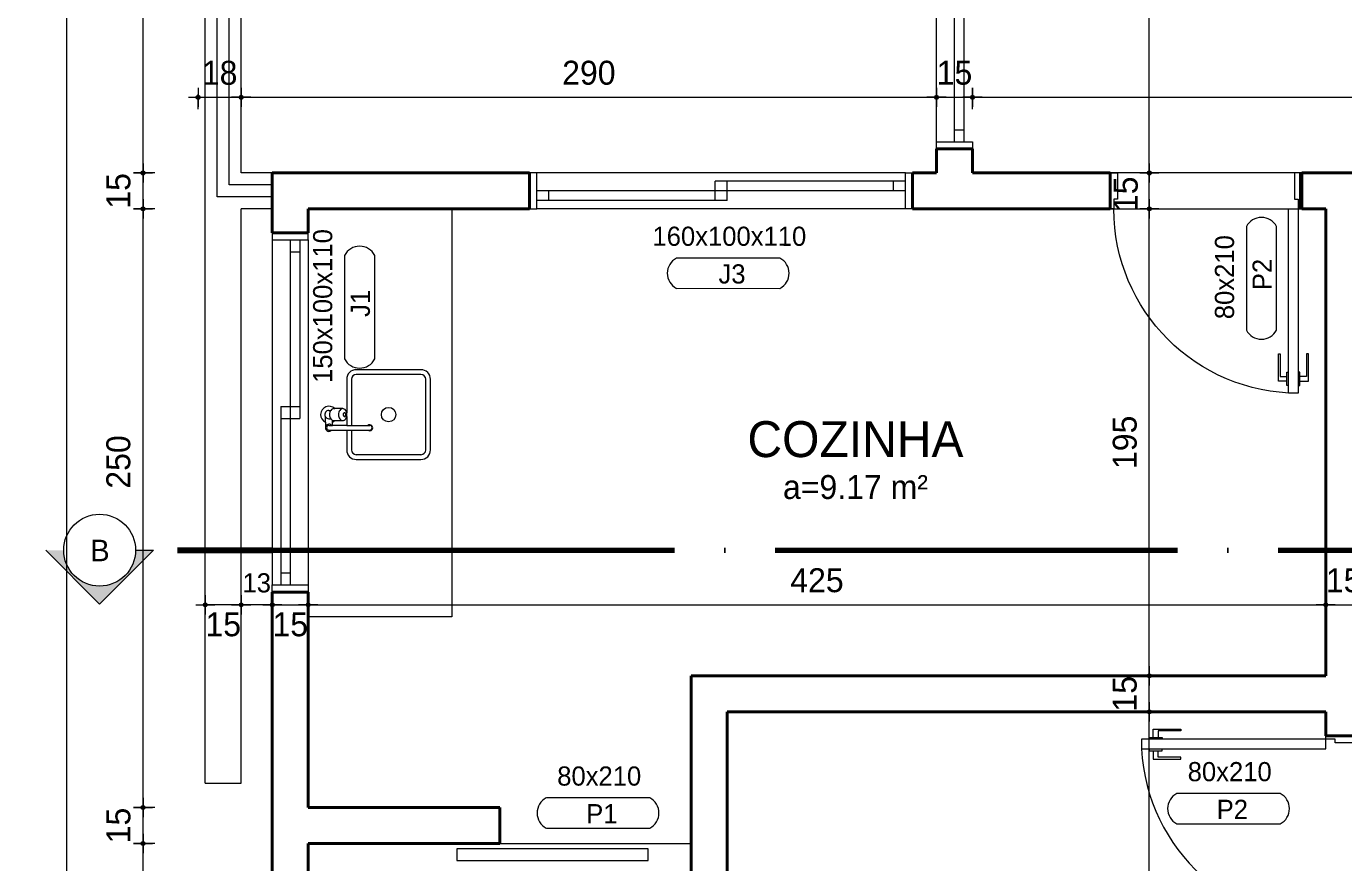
# Model space of a CAD drawing. Header units: millimetres. Extents: x 13204 to 24802, y 21209 to 40694.
# Drawn here: x 17272 to 17822, y 35848 to 36197 of the extents above; entities that cross this region are included whole.
import ezdxf
from ezdxf.enums import TextEntityAlignment as Align

# ---------------------------------------------------------------- set-up
doc = ezdxf.new("R2010")
doc.units = ezdxf.units.MM
doc.linetypes.add('ACAD_ISO04W100', pattern=[30, 24, -3, 0, -3])
doc.linetypes.add('ACAD_ISO12W100', pattern=[21, 12, -3, 0, -3, 0, -3])
for name, color, linetype, lineweight in [('COTAS', 30, 'Continuous', 5), ('ESPECARQ', 2, 'Continuous', 20), ('ESQUADRIA', 2, 'Continuous', 20), ('Esquadrias', 2, 'Continuous', 20), ('Linha Corte', 7, 'Continuous', 70), ('Louças', 150, 'Continuous', 15), ('Moveis', 6, 'Continuous', 13), ('PAREDE', 1, 'Continuous', 40), ('Paredes', 1, 'Continuous', 40), ('PISO', 5, 'Continuous', 5), ('TEXTO', 4, 'Continuous', 5)]:
    doc.layers.add(name, color=color, linetype=linetype, lineweight=lineweight)
doc.styles.add('LANA', font='stylu.ttf')
doc.styles.add('REGUA60', font='cityb___.ttf', dxfattribs={"width": 1.4})
doc.dimstyles.new('COTA 50', dxfattribs={"dimscale": 0, "dimtxt": 10, "dimasz": 0.5, "dimexe": 1.25, "dimexo": 5, "dimgap": 5, "dimtad": 1, "dimdec": 0, "dimtxsty": 'LANA', "dimblk": 'cota', "dimcen": 2.5, "dimse2": 1, "dimclrd": 256, "dimclre": 256, "dimclrt": 256, "dimaunit": 1, "dimadec": 0, "dimazin": 0, "dimtfac": 1, "dimtdec": 0, "dimtmove": 0, "dimatfit": 3, "dimldrblk": 'DOTSMALL', "dimfxl": 5, "dimfxlon": 1, "dimtzin": 9, "dimlwd": -1, "dimlwe": -1, "dimarcsym": 0})

# ---------------------------------------------------------------- blocks, each defined once
blk = doc.blocks.new('*U8', base_point=(47684.74, 3776.54))
at = {"layer": 'Esquadrias'}
for p, q in [((47683.24, 3853.54), (47679.24, 3853.54)), ((47679.24, 3853.54), (47679.24, 3776.54)), ((47683.24, 3776.54), (47683.24, 3853.54)), ((47678.49, 3848.54), (47674.99, 3848.54)), ((47674.99, 3848.54), (47674.99, 3837.04)), ((47675.74, 3837.04), (47675.74, 3846.54)), ((47675.74, 3846.54), (47678.49, 3846.54)), ((47679.24, 3850.29), (47678.49, 3850.29)), ((47678.49, 3850.29), (47678.49, 3844.79)), ((47683.24, 3850.29), (47683.99, 3850.29)), ((47683.99, 3850.29), (47683.99, 3844.79)), ((47683.99, 3848.54), (47687.49, 3848.54)), ((47686.74, 3846.54), (47683.99, 3846.54)), ((47686.74, 3837.04), (47686.74, 3846.54)), ((47687.49, 3848.54), (47687.49, 3837.04)), ((47678.49, 3844.79), (47679.24, 3844.79)), ((47683.99, 3844.79), (47683.24, 3844.79)), ((47674.99, 3837.04), (47675.74, 3837.04)), ((47687.49, 3837.04), (47686.74, 3837.04)), ((47606.24, 3776.54), (47604.74, 3776.54)), ((47606.24, 3772.54), (47606.24, 3776.54)), ((47679.24, 3776.54), (47683.24, 3776.54)), ((47683.24, 3776.54), (47684.74, 3776.54)), ((47683.24, 3772.54), (47683.24, 3776.54)), ((47607.74, 3772.54), (47606.24, 3772.54)), ((47607.74, 3761.54), (47607.74, 3772.54)), ((47681.74, 3761.54), (47681.74, 3772.54)), ((47681.74, 3772.54), (47683.24, 3772.54)), ((47604.74, 3761.54), (47607.74, 3761.54)), ((47684.74, 3761.54), (47681.74, 3761.54))]:
    blk.add_line(p, q, dxfattribs=at)
at = {"layer": 'Esquadrias', "color": 0}
blk.add_arc((47683.24, 3776.54), 77, 90, 180, dxfattribs=at)
blk = doc.blocks.new('*U10', base_point=(47514.74, 3766.54))
at = {"layer": 'Esquadrias'}
for p, q in [((47513.24, 3843.54), (47509.24, 3843.54)), ((47509.24, 3843.54), (47509.24, 3766.54)), ((47513.24, 3766.54), (47513.24, 3843.54)), ((47508.49, 3838.54), (47504.99, 3838.54)), ((47504.99, 3838.54), (47504.99, 3827.04)), ((47505.74, 3827.04), (47505.74, 3836.54)), ((47505.74, 3836.54), (47508.49, 3836.54)), ((47509.24, 3840.29), (47508.49, 3840.29)), ((47508.49, 3840.29), (47508.49, 3834.79)), ((47513.24, 3840.29), (47513.99, 3840.29)), ((47513.99, 3840.29), (47513.99, 3834.79)), ((47513.99, 3838.54), (47517.49, 3838.54)), ((47516.74, 3836.54), (47513.99, 3836.54)), ((47516.74, 3827.04), (47516.74, 3836.54)), ((47517.49, 3838.54), (47517.49, 3827.04)), ((47508.49, 3834.79), (47509.24, 3834.79)), ((47513.99, 3834.79), (47513.24, 3834.79)), ((47504.99, 3827.04), (47505.74, 3827.04)), ((47517.49, 3827.04), (47516.74, 3827.04)), ((47436.24, 3766.54), (47434.74, 3766.54)), ((47436.24, 3762.54), (47436.24, 3766.54)), ((47509.24, 3766.54), (47513.24, 3766.54)), ((47513.24, 3766.54), (47514.74, 3766.54)), ((47513.24, 3762.54), (47513.24, 3766.54)), ((47437.74, 3762.54), (47436.24, 3762.54)), ((47437.74, 3751.54), (47437.74, 3762.54)), ((47511.74, 3751.54), (47511.74, 3762.54)), ((47511.74, 3762.54), (47513.24, 3762.54)), ((47434.74, 3751.54), (47437.74, 3751.54)), ((47514.74, 3751.54), (47511.74, 3751.54))]:
    blk.add_line(p, q, dxfattribs=at)
at = {"layer": 'Esquadrias', "color": 0}
blk.add_arc((47513.24, 3766.54), 77, 90, 180, dxfattribs=at)
blk = doc.blocks.new('*U16', base_point=(47499.74, 3604))
at = {"layer": 'Esquadrias'}
for p, q in [((47342.74, 3604), (47339.74, 3604)), ((47342.74, 3589), (47342.74, 3604)), ((47496.74, 3600.5), (47417.24, 3600.5)), ((47417.24, 3592.5), (47417.24, 3600.5)), ((47422.24, 3592.5), (47422.24, 3600.5)), ((47491.74, 3596.5), (47491.74, 3600.5)), ((47496.74, 3604), (47499.74, 3604)), ((47496.74, 3589), (47496.74, 3604)), ((47496.74, 3596.5), (47342.74, 3596.5)), ((47347.74, 3592.5), (47347.74, 3596.5)), ((47339.74, 3589), (47342.74, 3589)), ((47422.24, 3592.5), (47342.74, 3592.5)), ((47499.74, 3589), (47496.74, 3589))]:
    blk.add_line(p, q, dxfattribs=at)
at = {"layer": 'Esquadrias', "color": 0}
for p, q in [((47496.74, 3604), (47342.74, 3604)), ((47496.74, 3589), (47342.74, 3589))]:
    blk.add_line(p, q, dxfattribs=at)
blk = doc.blocks.new('Pia-s-t')
at = {"layer": 'Louças'}
for p, q in [((435, 167.5), (165, 167.5)), ((145, 147.5), (145, -45)), ((455, -147.5), (455, 147.5)), ((50.9, 17.5), (57.9, 17.5)), ((70.5, 25), (75.4, 25)), ((35.9, -31.6), (35.9, -11.5)), ((50.9, -17.5), (57.9, -17.5)), ((50.9, -45), (65.9, -45)), ((65.9, -31.6), (65.9, -24.1)), ((70.5, -25), (75.4, -25)), ((125, -45), (220.9, -45)), ((50.9, -65), (62.1, -65)), ((125, -65), (220.9, -65)), ((145, -65), (145, -147.5)), ((435, -167.5), (165, -167.5))]:
    blk.add_line(p, q, dxfattribs=at)
for points in [[(475, 147.5, 0.414214), (435, 187.5), (165, 187.5, 0.414214), (125, 147.5), (125, 7.4, 0.017977), (124.4, 9.9, 0.082828), (120.6, 17.7, 0.106756), (114.5, 23.3, 0.133256), (108.1, 25), (75.4, 25, 1.181649), (35.9, -31.6), (35.9, -55, 0.6885), (62.1, -65), (125, -65), (125, -147.5, 0.414214), (165, -187.5), (435, -187.5, 0.414214), (475, -147.5)], [(115.6, 7.5, 0.133256), (113.7, 7, 0.106756), (111.9, 5.3, 0.082828), (110.7, 3, 0.071352), (110.3, 0, 0.071352), (110.7, -3, 0.082828), (111.9, -5.3, 0.106756), (113.7, -7, 0.133256), (115.6, -7.5, 0.133256), (117.5, -7, 0.106756), (119.4, -5.3, 0.082828), (120.5, -3, 0.071352), (120.9, 0, 0.071352), (120.5, 3, 0.082828), (119.4, 5.3, 0.106756), (117.5, 7, 0.133256)], [(125, -45), (65.9, -45), (65.9, -31.6, 0.083262), (75.4, -25), (108.1, -25, 0.133256), (114.5, -23.3, 0.106756), (120.6, -17.7, 0.082828), (124.4, -9.9, 0.017977), (125, -7.4)]]:
    blk.add_lwpolyline(points, format="xyb", close=True, dxfattribs=at)
blk.add_lwpolyline([(70.5, 25, 0.133256), (64.1, 23.3, 0.106756), (58, 17.7, 0.082828), (54.3, 9.9, 0.071352), (52.8, 0, 0.071352), (54.3, -9.9, 0.082828), (58, -17.7, 0.106756), (64.1, -23.3, 0.133256), (70.5, -25, 0.133256)], format="xyb", dxfattribs=at)
blk.add_circle((300, 0), 30, dxfattribs=at)
for centre, radius, start, end in [((165, 147.5), 20, 90, 180), ((435, 147.5), 20, 0, 90), ((50.9, 0), 17.5, 90, 204.62), ((125.7, 0), 35.2, 163.6751, 180), ((125.7, 0), 35.2, 180, 196.3249), ((117, 2.5), 26.2, 144.7356, 163.6751), ((111.6, 6.4), 19.5, 120.3612, 144.7356), ((108.1, 12.3), 12.7, 90, 120.3612), ((90.6, 0), 35.2, 360, 12.2054), ((90.6, 0), 35.2, 347.7946, 0), ((25.9, -11.5), 10, 0, 24.62), ((50.9, 0), 17.5, 211.0027, 270), ((50.9, -55), 15, 41.8103, 180), ((50.9, -55), 10, 90.0002, 270.0002), ((117, -2.5), 26.2, 196.3249, 215.2644), ((111.6, -6.4), 19.5, 215.2644, 239.6388), ((108.1, -12.3), 12.7, 239.6388, 270), ((220.9, -55), 12.5, 233.1301, 126.8699), ((220.9, -55), 10, 270.0001, 90.0001), ((165, -147.5), 20, 180, 270), ((435, -147.5), 20, 270, 0)]:
    blk.add_arc(centre, radius, start, end, dxfattribs=at)
blk = doc.blocks.new('*U25', base_point=(58689.28, 7054.52))
at = {"layer": 'Esquadrias'}
for p, q in [((58542.28, 7054.52), (58539.28, 7054.52)), ((58542.28, 7039.52), (58542.28, 7054.52)), ((58686.28, 7054.52), (58689.28, 7054.52)), ((58686.28, 7039.52), (58686.28, 7054.52)), ((58686.28, 7051.02), (58611.78, 7051.02)), ((58611.78, 7043.02), (58611.78, 7051.02)), ((58616.78, 7043.02), (58616.78, 7051.02)), ((58681.28, 7047.02), (58681.28, 7051.02)), ((58686.28, 7047.02), (58542.28, 7047.02)), ((58547.28, 7043.02), (58547.28, 7047.02)), ((58539.28, 7039.52), (58542.28, 7039.52)), ((58616.78, 7043.02), (58542.28, 7043.02)), ((58689.28, 7039.52), (58686.28, 7039.52))]:
    blk.add_line(p, q, dxfattribs=at)
at = {"layer": 'Esquadrias', "color": 0}
for p, q in [((58686.28, 7054.52), (58542.28, 7054.52)), ((58686.28, 7039.52), (58542.28, 7039.52))]:
    blk.add_line(p, q, dxfattribs=at)
blk = doc.blocks.new('*U33', base_point=(57769.85, 6796.77))
at = {"layer": 'Esquadrias'}
for p, q in [((57572.85, 6796.77), (57569.85, 6796.77)), ((57572.85, 6781.77), (57572.85, 6796.77)), ((57766.85, 6796.77), (57769.85, 6796.77)), ((57766.85, 6781.77), (57766.85, 6796.77)), ((57766.85, 6793.27), (57667.35, 6793.27)), ((57667.35, 6785.27), (57667.35, 6793.27)), ((57672.35, 6785.27), (57672.35, 6793.27)), ((57761.85, 6789.27), (57761.85, 6793.27)), ((57766.85, 6789.27), (57572.85, 6789.27)), ((57672.35, 6785.27), (57572.85, 6785.27)), ((57577.85, 6785.27), (57577.85, 6789.27)), ((57569.85, 6781.77), (57572.85, 6781.77)), ((57769.85, 6781.77), (57766.85, 6781.77))]:
    blk.add_line(p, q, dxfattribs=at)
at = {"layer": 'Esquadrias', "color": 0}
for p, q in [((57569.85, 6781.77), (57569.85, 6781.77)), ((57769.85, 6781.77), (57569.85, 6781.77)), ((57769.85, 6781.77), (57769.85, 6781.77))]:
    blk.add_line(p, q, dxfattribs=at)
blk = doc.blocks.new('*U37', base_point=(57650.85, 6863.15))
blk = doc.blocks.new('INDESQ2')
at = {"color": 0, "linetype": 'ByBlock'}
for p, q in [((4.32, 2.96), (-4.32, 2.96)), ((-4.32, 0.44), (4.32, 0.44))]:
    blk.add_line(p, q, dxfattribs=at)
at = {"color": 0}
for centre, start, end in [((-3.67, 1.7), 117.3654, 242.6346), ((3.67, 1.7), 297.3654, 62.6346)]:
    blk.add_arc(centre, 1.42, start, end, dxfattribs=at)
at = {"style": 'REGUA60', "width": 1.4, "flags": 9}
blk.add_attdef('LOCAL', text='', height=1.5, dxfattribs=at).set_placement((-0.08, -4.35), align=Align.CENTER)
at = {"layer": 'ESPECARQ', "color": 0, "style": 'REGUA60'}
for tag, width, p in [('COD', 1.1, (-0.08, 0.95)), ('DIM', 1.4, (-0.08, -2.17))]:
    blk.add_attdef(tag, text='', height=1.5, dxfattribs=dict(at, width=width)).set_placement(p, align=Align.CENTER)
blk = doc.blocks.new('cota')
at = {"layer": 'COTAS'}
blk.add_hatch(color=256, dxfattribs=at).paths.add_polyline_path([(-1.6, 0, 1), (1.6, 0, 1)])
for points in [[(-1.6, 0), (-8, 0)], [(0, 1.6), (0, 8)], [(8, 0), (1.6, 0)], [(0, -8), (0, -1.6)]]:
    blk.add_lwpolyline(points, dxfattribs=at)
blk.add_circle((0, 0), 1.6, dxfattribs=at)
blk = doc.blocks.new('*D555')
at = {"layer": 'COTAS', "transparency": 16777216}
for p, q in [((17320.26, 35641.37), (17320.26, 35855.37)), ((17325.26, 35640.87), (17319.01, 35640.87))]:
    blk.add_line(p, q, dxfattribs=at)
at = {"layer": 'Defpoints', "color": 0, "transparency": 16777216}
for p in [(17320.26, 35855.87), (17389.27, 35855.87), (17539.27, 35640.87)]:
    blk.add_point(p, dxfattribs=at)
at = {"layer": 'COTAS', "transparency": 16777216, "xscale": 0.5, "yscale": 0.5, "zscale": 0.5}
for p, rotation in [((17320.26, 35855.87), 90), ((17320.26, 35640.87), 270)]:
    blk.add_blockref('cota', p, dxfattribs=dict(at, rotation=rotation))
at = {"layer": 'COTAS', "transparency": 16777216, "insert": (17310.05, 35748.37), "char_height": 10, "attachment_point": 5, "rotation": 90, "style": 'LANA'}
blk.add_mtext('215', dxfattribs=at)
blk = doc.blocks.new('_DotSmall')
at = {"layer": 'PAREDE', "color": 0, "const_width": 0.5}
blk.add_lwpolyline([(-0.0625, 0, 1), (0.0625, 0, 1)], format="xyb", close=True, dxfattribs=at)
blk = doc.blocks.new('*D556')
at = {"layer": 'COTAS', "transparency": 16777216}
for p, q in [((17320.26, 35856.37), (17320.26, 35870.37)), ((17325.26, 35855.87), (17319.01, 35855.87))]:
    blk.add_line(p, q, dxfattribs=at)
at = {"layer": 'Defpoints', "color": 0, "transparency": 16777216}
for p in [(17320.26, 35870.87), (17389.27, 35870.87), (17389.27, 35855.87)]:
    blk.add_point(p, dxfattribs=at)
at = {"layer": 'COTAS', "transparency": 16777216, "xscale": 0.5, "yscale": 0.5, "zscale": 0.5}
for p, rotation in [((17320.26, 35870.87), 90), ((17320.26, 35855.87), 270)]:
    blk.add_blockref('cota', p, dxfattribs=dict(at, rotation=rotation))
at = {"layer": 'COTAS', "transparency": 16777216, "insert": (17310.05, 35863.37), "char_height": 10, "attachment_point": 5, "rotation": 90, "style": 'LANA'}
blk.add_mtext('15', dxfattribs=at)
blk = doc.blocks.new('*D557')
at = {"layer": 'COTAS', "transparency": 16777216}
for p, q in [((17320.26, 35871.37), (17320.26, 36120.37)), ((17325.26, 35870.87), (17319.01, 35870.87))]:
    blk.add_line(p, q, dxfattribs=at)
at = {"layer": 'Defpoints', "color": 0, "transparency": 16777216}
for p in [(17320.26, 36120.87), (17641.72, 36120.87), (17389.27, 35870.87)]:
    blk.add_point(p, dxfattribs=at)
at = {"layer": 'COTAS', "transparency": 16777216, "xscale": 0.5, "yscale": 0.5, "zscale": 0.5}
for p, rotation in [((17320.26, 36120.87), 90), ((17320.26, 35870.87), 270)]:
    blk.add_blockref('cota', p, dxfattribs=dict(at, rotation=rotation))
at = {"layer": 'COTAS', "transparency": 16777216, "insert": (17310.01, 36015.17), "char_height": 10, "attachment_point": 5, "rotation": 90, "style": 'LANA'}
blk.add_mtext('250', dxfattribs=at)
blk = doc.blocks.new('*D413')
at = {"layer": 'COTAS', "transparency": 16777216}
for p, q in [((17320.26, 36121.37), (17320.26, 36135.37)), ((17325.26, 36120.87), (17319.01, 36120.87))]:
    blk.add_line(p, q, dxfattribs=at)
at = {"layer": 'Defpoints', "color": 0, "transparency": 16777216}
for p in [(17320.26, 36135.87), (17641.72, 36135.87), (17641.72, 36120.87)]:
    blk.add_point(p, dxfattribs=at)
at = {"layer": 'COTAS', "transparency": 16777216, "xscale": 0.5, "yscale": 0.5, "zscale": 0.5}
for p, rotation in [((17320.26, 36135.87), 90), ((17320.26, 36120.87), 270)]:
    blk.add_blockref('cota', p, dxfattribs=dict(at, rotation=rotation))
at = {"layer": 'COTAS', "transparency": 16777216, "insert": (17310.05, 36128.37), "char_height": 10, "attachment_point": 5, "rotation": 90, "style": 'LANA'}
blk.add_mtext('15', dxfattribs=at)
blk = doc.blocks.new('*D558')
at = {"layer": 'COTAS', "transparency": 16777216}
for p, q in [((17320.26, 36136.37), (17320.26, 36385.37)), ((17325.26, 36135.87), (17319.01, 36135.87))]:
    blk.add_line(p, q, dxfattribs=at)
at = {"layer": 'Defpoints', "color": 0, "transparency": 16777216}
for p in [(17320.26, 36385.87), (17666.72, 36385.87), (17641.72, 36135.87)]:
    blk.add_point(p, dxfattribs=at)
at = {"layer": 'COTAS', "transparency": 16777216, "xscale": 0.5, "yscale": 0.5, "zscale": 0.5}
for p, rotation in [((17320.26, 36385.87), 90), ((17320.26, 36135.87), 270)]:
    blk.add_blockref('cota', p, dxfattribs=dict(at, rotation=rotation))
at = {"layer": 'COTAS', "transparency": 16777216, "insert": (17310.01, 36260.87), "char_height": 10, "attachment_point": 5, "rotation": 90, "style": 'LANA'}
blk.add_mtext('250', dxfattribs=at)
blk = doc.blocks.new('*D564')
at = {"layer": 'COTAS', "transparency": 16777216}
for p, q in [((17374.27, 36834.55), (17374.27, 36840.8)), ((17374.77, 36839.55), (17388.77, 36839.55))]:
    blk.add_line(p, q, dxfattribs=at)
at = {"layer": 'Defpoints', "color": 0, "transparency": 16777216}
for p in [(17389.27, 36839.55), (17374.27, 35960.87), (17389.27, 35960.87)]:
    blk.add_point(p, dxfattribs=at)
at = {"layer": 'COTAS', "transparency": 16777216, "xscale": 0.5, "yscale": 0.5, "zscale": 0.5, "rotation": 180}
blk.add_blockref('cota', (17374.27, 36839.55), dxfattribs=at)
at = {"layer": 'COTAS', "transparency": 16777216, "xscale": 0.5, "yscale": 0.5, "zscale": 0.5}
blk.add_blockref('cota', (17389.27, 36839.55), dxfattribs=at)
at = {"layer": 'COTAS', "transparency": 16777216, "insert": (17381.77, 36849.76), "char_height": 10, "attachment_point": 5, "style": 'LANA'}
blk.add_mtext('15', dxfattribs=at)
blk = doc.blocks.new('*D565')
at = {"layer": 'COTAS', "transparency": 16777216}
for p, q in [((17389.27, 36834.55), (17389.27, 36840.8)), ((17389.77, 36839.55), (17813.77, 36839.55))]:
    blk.add_line(p, q, dxfattribs=at)
at = {"layer": 'Defpoints', "color": 0, "transparency": 16777216}
for p in [(17814.27, 36839.55), (17814.27, 35975.87), (17389.27, 35960.87)]:
    blk.add_point(p, dxfattribs=at)
at = {"layer": 'COTAS', "transparency": 16777216, "xscale": 0.5, "yscale": 0.5, "zscale": 0.5, "rotation": 180}
blk.add_blockref('cota', (17389.27, 36839.55), dxfattribs=at)
at = {"layer": 'COTAS', "transparency": 16777216, "xscale": 0.5, "yscale": 0.5, "zscale": 0.5}
blk.add_blockref('cota', (17814.27, 36839.55), dxfattribs=at)
at = {"layer": 'COTAS', "transparency": 16777216, "insert": (17601.77, 36849.77), "char_height": 10, "attachment_point": 5, "style": 'LANA'}
blk.add_mtext('425', dxfattribs=at)
blk = doc.blocks.new('*D416')
at = {"layer": 'COTAS', "transparency": 16777216}
for p, q in [((17814.27, 36834.55), (17814.27, 36840.8)), ((17814.77, 36839.55), (17828.77, 36839.55))]:
    blk.add_line(p, q, dxfattribs=at)
at = {"layer": 'Defpoints', "color": 0, "transparency": 16777216}
for p in [(17829.27, 36839.55), (17829.27, 36135.87), (17814.27, 35975.87)]:
    blk.add_point(p, dxfattribs=at)
at = {"layer": 'COTAS', "transparency": 16777216, "xscale": 0.5, "yscale": 0.5, "zscale": 0.5, "rotation": 180}
blk.add_blockref('cota', (17814.27, 36839.55), dxfattribs=at)
at = {"layer": 'COTAS', "transparency": 16777216, "xscale": 0.5, "yscale": 0.5, "zscale": 0.5}
blk.add_blockref('cota', (17829.27, 36839.55), dxfattribs=at)
at = {"layer": 'COTAS', "transparency": 16777216, "insert": (17821.77, 36849.76), "char_height": 10, "attachment_point": 5, "style": 'LANA'}
blk.add_mtext('15', dxfattribs=at)
blk = doc.blocks.new('*D606')
at = {"layer": 'COTAS', "transparency": 16777216}
for p, q in [((17389.27, 35950.51), (17389.27, 35956.76)), ((17389.77, 35955.51), (17813.77, 35955.51))]:
    blk.add_line(p, q, dxfattribs=at)
at = {"layer": 'Defpoints', "color": 0, "transparency": 16777216}
for p in [(17814.27, 35975.87), (17814.27, 35955.51), (17389.27, 35870.87)]:
    blk.add_point(p, dxfattribs=at)
at = {"layer": 'COTAS', "transparency": 16777216, "xscale": 0.5, "yscale": 0.5, "zscale": 0.5, "rotation": 180}
blk.add_blockref('cota', (17389.27, 35955.51), dxfattribs=at)
at = {"layer": 'COTAS', "transparency": 16777216, "xscale": 0.5, "yscale": 0.5, "zscale": 0.5}
blk.add_blockref('cota', (17814.27, 35955.51), dxfattribs=at)
at = {"layer": 'COTAS', "transparency": 16777216, "insert": (17601.77, 35965.73), "char_height": 10, "attachment_point": 5, "style": 'LANA'}
blk.add_mtext('425', dxfattribs=at)
blk = doc.blocks.new('*D607')
at = {"layer": 'COTAS', "transparency": 16777216}
for p, q in [((17814.27, 35960.51), (17814.27, 35954.26)), ((17814.77, 35955.51), (17828.77, 35955.51))]:
    blk.add_line(p, q, dxfattribs=at)
at = {"layer": 'Defpoints', "color": 0, "transparency": 16777216}
for p in [(17814.27, 35975.87), (17829.27, 35955.51), (17829.27, 35900.87)]:
    blk.add_point(p, dxfattribs=at)
at = {"layer": 'COTAS', "transparency": 16777216, "xscale": 0.5, "yscale": 0.5, "zscale": 0.5, "rotation": 180}
blk.add_blockref('cota', (17814.27, 35955.51), dxfattribs=at)
at = {"layer": 'COTAS', "transparency": 16777216, "xscale": 0.5, "yscale": 0.5, "zscale": 0.5}
blk.add_blockref('cota', (17829.27, 35955.51), dxfattribs=at)
at = {"layer": 'COTAS', "transparency": 16777216, "insert": (17821.77, 35965.72), "char_height": 10, "attachment_point": 5, "style": 'LANA'}
blk.add_mtext('15', dxfattribs=at)
blk = doc.blocks.new('*D620')
at = {"layer": 'COTAS', "transparency": 16777216}
for p, q in [((17373.77, 35955.51), (17361.77, 35955.51)), ((17374.27, 35955.87), (17374.27, 35954.26))]:
    blk.add_line(p, q, dxfattribs=at)
at = {"layer": 'Defpoints', "color": 0, "transparency": 16777216}
for p in [(17361.27, 35960.87), (17374.27, 35960.87), (17361.27, 35955.51)]:
    blk.add_point(p, dxfattribs=at)
at = {"layer": 'COTAS', "transparency": 16777216, "xscale": 0.5, "yscale": 0.5, "zscale": 0.5, "rotation": 180}
blk.add_blockref('cota', (17361.27, 35955.51), dxfattribs=at)
at = {"layer": 'COTAS', "transparency": 16777216, "xscale": 0.5, "yscale": 0.5, "zscale": 0.5}
blk.add_blockref('cota', (17374.27, 35955.51), dxfattribs=at)
at = {"layer": 'COTAS', "transparency": 16777216, "insert": (17367.77, 35964.65), "char_height": 10, "attachment_point": 5, "style": 'LANA'}
blk.add_mtext('{\\H0.8x;13}', dxfattribs=at)
blk = doc.blocks.new('*D430')
at = {"layer": 'COTAS', "transparency": 16777216}
for p, q in [((17343.27, 36162.44), (17343.27, 36168.69)), ((17343.77, 36167.44), (17360.77, 36167.44))]:
    blk.add_line(p, q, dxfattribs=at)
at = {"layer": 'Defpoints', "color": 0, "transparency": 16777216}
for p in [(17361.27, 36167.44), (17343.27, 35942.92), (17361.27, 35857.92)]:
    blk.add_point(p, dxfattribs=at)
at = {"layer": 'COTAS', "transparency": 16777216, "xscale": 0.5, "yscale": 0.5, "zscale": 0.5, "rotation": 180}
blk.add_blockref('cota', (17343.27, 36167.44), dxfattribs=at)
at = {"layer": 'COTAS', "transparency": 16777216, "xscale": 0.5, "yscale": 0.5, "zscale": 0.5}
blk.add_blockref('cota', (17361.27, 36167.44), dxfattribs=at)
at = {"layer": 'COTAS', "transparency": 16777216, "insert": (17352.27, 36177.61), "char_height": 10, "attachment_point": 5, "style": 'LANA'}
blk.add_mtext('18', dxfattribs=at)
blk = doc.blocks.new('*D431')
at = {"layer": 'COTAS', "transparency": 16777216}
for p, q in [((17361.27, 36162.44), (17361.27, 36168.69)), ((17361.77, 36167.44), (17651.22, 36167.44))]:
    blk.add_line(p, q, dxfattribs=at)
at = {"layer": 'Defpoints', "color": 0, "transparency": 16777216}
for p in [(17651.72, 36167.44), (17651.72, 35927.92), (17361.27, 35857.92)]:
    blk.add_point(p, dxfattribs=at)
at = {"layer": 'COTAS', "transparency": 16777216, "xscale": 0.5, "yscale": 0.5, "zscale": 0.5, "rotation": 180}
blk.add_blockref('cota', (17361.27, 36167.44), dxfattribs=at)
at = {"layer": 'COTAS', "transparency": 16777216, "xscale": 0.5, "yscale": 0.5, "zscale": 0.5}
blk.add_blockref('cota', (17651.72, 36167.44), dxfattribs=at)
at = {"layer": 'COTAS', "transparency": 16777216, "insert": (17506.49, 36177.64), "char_height": 10, "attachment_point": 5, "style": 'LANA'}
blk.add_mtext('290', dxfattribs=at)
blk = doc.blocks.new('*D432')
at = {"layer": 'COTAS', "transparency": 16777216}
for p, q in [((17651.72, 36162.44), (17651.72, 36168.69)), ((17652.22, 36167.44), (17666.22, 36167.44))]:
    blk.add_line(p, q, dxfattribs=at)
at = {"layer": 'Defpoints', "color": 0, "transparency": 16777216}
for p in [(17666.72, 36167.44), (17651.72, 35927.92), (17666.72, 35927.92)]:
    blk.add_point(p, dxfattribs=at)
at = {"layer": 'COTAS', "transparency": 16777216, "xscale": 0.5, "yscale": 0.5, "zscale": 0.5, "rotation": 180}
blk.add_blockref('cota', (17651.72, 36167.44), dxfattribs=at)
at = {"layer": 'COTAS', "transparency": 16777216, "xscale": 0.5, "yscale": 0.5, "zscale": 0.5}
blk.add_blockref('cota', (17666.72, 36167.44), dxfattribs=at)
at = {"layer": 'COTAS', "transparency": 16777216, "insert": (17659.22, 36177.66), "char_height": 10, "attachment_point": 5, "style": 'LANA'}
blk.add_mtext('15', dxfattribs=at)
blk = doc.blocks.new('*D433')
at = {"layer": 'COTAS', "transparency": 16777216}
for p, q in [((17666.72, 36162.44), (17666.72, 36168.69)), ((17667.22, 36167.44), (18266.22, 36167.44))]:
    blk.add_line(p, q, dxfattribs=at)
at = {"layer": 'Defpoints', "color": 0, "transparency": 16777216}
for p in [(18266.72, 36167.44), (18266.72, 36112.92), (17666.72, 35927.92)]:
    blk.add_point(p, dxfattribs=at)
at = {"layer": 'COTAS', "transparency": 16777216, "xscale": 0.5, "yscale": 0.5, "zscale": 0.5, "rotation": 180}
blk.add_blockref('cota', (17666.72, 36167.44), dxfattribs=at)
at = {"layer": 'COTAS', "transparency": 16777216, "xscale": 0.5, "yscale": 0.5, "zscale": 0.5}
blk.add_blockref('cota', (18266.72, 36167.44), dxfattribs=at)
at = {"layer": 'COTAS', "transparency": 16777216, "insert": (17966.72, 36177.66), "char_height": 10, "attachment_point": 5, "style": 'LANA'}
blk.add_mtext('600', dxfattribs=at)
blk = doc.blocks.new('*D626')
at = {"layer": 'COTAS', "transparency": 16777216}
for p, q in [((17374.27, 35497.97), (17374.27, 35491.72)), ((17374.77, 35492.97), (17388.77, 35492.97))]:
    blk.add_line(p, q, dxfattribs=at)
at = {"layer": 'Defpoints', "color": 0, "transparency": 16777216}
for p in [(17389.27, 35870.87), (17374.27, 35625.87), (17389.27, 35492.97)]:
    blk.add_point(p, dxfattribs=at)
at = {"layer": 'COTAS', "transparency": 16777216, "xscale": 0.5, "yscale": 0.5, "zscale": 0.5, "rotation": 180}
blk.add_blockref('cota', (17374.27, 35492.97), dxfattribs=at)
at = {"layer": 'COTAS', "transparency": 16777216, "xscale": 0.5, "yscale": 0.5, "zscale": 0.5}
blk.add_blockref('cota', (17389.27, 35492.97), dxfattribs=at)
at = {"layer": 'COTAS', "transparency": 16777216, "insert": (17381.77, 35503.18), "char_height": 10, "attachment_point": 5, "style": 'LANA'}
blk.add_mtext('15', dxfattribs=at)
blk = doc.blocks.new('*D627')
at = {"layer": 'COTAS', "transparency": 16777216}
for p, q in [((17389.27, 35497.97), (17389.27, 35491.72)), ((17389.77, 35492.97), (17548.77, 35492.97))]:
    blk.add_line(p, q, dxfattribs=at)
at = {"layer": 'Defpoints', "color": 0, "transparency": 16777216}
for p in [(17389.27, 35870.87), (17549.27, 35640.87), (17549.27, 35492.97)]:
    blk.add_point(p, dxfattribs=at)
at = {"layer": 'COTAS', "transparency": 16777216, "xscale": 0.5, "yscale": 0.5, "zscale": 0.5, "rotation": 180}
blk.add_blockref('cota', (17389.27, 35492.97), dxfattribs=at)
at = {"layer": 'COTAS', "transparency": 16777216, "xscale": 0.5, "yscale": 0.5, "zscale": 0.5}
blk.add_blockref('cota', (17549.27, 35492.97), dxfattribs=at)
at = {"layer": 'COTAS', "transparency": 16777216, "insert": (17469.27, 35503.19), "char_height": 10, "attachment_point": 5, "style": 'LANA'}
blk.add_mtext('160', dxfattribs=at)
blk = doc.blocks.new('*D629')
at = {"layer": 'COTAS', "transparency": 16777216}
for p, q in [((17564.27, 35497.97), (17564.27, 35491.72)), ((17564.77, 35492.97), (17813.77, 35492.97))]:
    blk.add_line(p, q, dxfattribs=at)
at = {"layer": 'Defpoints', "color": 0, "transparency": 16777216}
for p in [(17814.27, 35925.87), (17564.27, 35590.87), (17814.27, 35492.97)]:
    blk.add_point(p, dxfattribs=at)
at = {"layer": 'COTAS', "transparency": 16777216, "xscale": 0.5, "yscale": 0.5, "zscale": 0.5, "rotation": 180}
blk.add_blockref('cota', (17564.27, 35492.97), dxfattribs=at)
at = {"layer": 'COTAS', "transparency": 16777216, "xscale": 0.5, "yscale": 0.5, "zscale": 0.5}
blk.add_blockref('cota', (17814.27, 35492.97), dxfattribs=at)
at = {"layer": 'COTAS', "transparency": 16777216, "insert": (17689.27, 35503.22), "char_height": 10, "attachment_point": 5, "style": 'LANA'}
blk.add_mtext('250', dxfattribs=at)
blk = doc.blocks.new('*D630')
at = {"layer": 'COTAS', "transparency": 16777216}
for p, q in [((17814.27, 35497.97), (17814.27, 35491.72)), ((17814.77, 35492.97), (17828.77, 35492.97))]:
    blk.add_line(p, q, dxfattribs=at)
at = {"layer": 'Defpoints', "color": 0, "transparency": 16777216}
for p in [(17814.27, 35925.87), (17829.27, 35900.87), (17829.27, 35492.97)]:
    blk.add_point(p, dxfattribs=at)
at = {"layer": 'COTAS', "transparency": 16777216, "xscale": 0.5, "yscale": 0.5, "zscale": 0.5, "rotation": 180}
blk.add_blockref('cota', (17814.27, 35492.97), dxfattribs=at)
at = {"layer": 'COTAS', "transparency": 16777216, "xscale": 0.5, "yscale": 0.5, "zscale": 0.5}
blk.add_blockref('cota', (17829.27, 35492.97), dxfattribs=at)
at = {"layer": 'COTAS', "transparency": 16777216, "insert": (17821.77, 35503.18), "char_height": 10, "attachment_point": 5, "style": 'LANA'}
blk.add_mtext('15', dxfattribs=at)
blk = doc.blocks.new('*D643')
at = {"layer": 'COTAS', "transparency": 16777216}
for p, q in [((17740.6, 35591.37), (17740.6, 35910.37)), ((17745.6, 35590.87), (17739.35, 35590.87))]:
    blk.add_line(p, q, dxfattribs=at)
at = {"layer": 'Defpoints', "color": 0, "transparency": 16777216}
for p in [(17740.6, 35910.87), (17740.6, 35910.87), (17814.27, 35590.87)]:
    blk.add_point(p, dxfattribs=at)
at = {"layer": 'COTAS', "transparency": 16777216, "xscale": 0.5, "yscale": 0.5, "zscale": 0.5}
for p, rotation in [((17740.6, 35910.87), 90), ((17740.6, 35590.87), 270)]:
    blk.add_blockref('cota', p, dxfattribs=dict(at, rotation=rotation))
at = {"layer": 'COTAS', "transparency": 16777216, "insert": (17730.39, 35750.87), "char_height": 10, "attachment_point": 5, "rotation": 90, "style": 'LANA'}
blk.add_mtext('320', dxfattribs=at)
blk = doc.blocks.new('*D463')
at = {"layer": 'COTAS', "transparency": 16777216}
for p, q in [((17740.6, 35911.37), (17740.6, 35925.37)), ((17740.6, 35910.87), (17741.85, 35910.87))]:
    blk.add_line(p, q, dxfattribs=at)
at = {"layer": 'Defpoints', "color": 0, "transparency": 16777216}
for p in [(17740.6, 35925.87), (17740.6, 35925.87), (17740.6, 35910.87)]:
    blk.add_point(p, dxfattribs=at)
at = {"layer": 'COTAS', "transparency": 16777216, "xscale": 0.5, "yscale": 0.5, "zscale": 0.5}
for p, rotation in [((17740.6, 35925.87), 90), ((17740.6, 35910.87), 270)]:
    blk.add_blockref('cota', p, dxfattribs=dict(at, rotation=rotation))
at = {"layer": 'COTAS', "transparency": 16777216, "insert": (17730.39, 35918.37), "char_height": 10, "attachment_point": 5, "rotation": 90, "style": 'LANA'}
blk.add_mtext('15', dxfattribs=at)
blk = doc.blocks.new('*D464')
at = {"layer": 'COTAS', "transparency": 16777216}
for p, q in [((17740.6, 35926.37), (17740.6, 36120.37)), ((17740.6, 35925.87), (17741.85, 35925.87))]:
    blk.add_line(p, q, dxfattribs=at)
at = {"layer": 'Defpoints', "color": 0, "transparency": 16777216}
for p in [(17740.6, 36120.87), (17740.6, 36120.87), (17740.6, 35925.87)]:
    blk.add_point(p, dxfattribs=at)
at = {"layer": 'COTAS', "transparency": 16777216, "xscale": 0.5, "yscale": 0.5, "zscale": 0.5}
for p, rotation in [((17740.6, 36120.87), 90), ((17740.6, 35925.87), 270)]:
    blk.add_blockref('cota', p, dxfattribs=dict(at, rotation=rotation))
at = {"layer": 'COTAS', "transparency": 16777216, "insert": (17730.39, 36023.37), "char_height": 10, "attachment_point": 5, "rotation": 90, "style": 'LANA'}
blk.add_mtext('195', dxfattribs=at)
blk = doc.blocks.new('*D465')
at = {"layer": 'COTAS', "transparency": 16777216}
for p, q in [((17740.6, 36121.37), (17740.6, 36135.37)), ((17740.6, 36120.87), (17741.85, 36120.87))]:
    blk.add_line(p, q, dxfattribs=at)
at = {"layer": 'Defpoints', "color": 0, "transparency": 16777216}
for p in [(17740.6, 36135.87), (17740.6, 36135.87), (17740.6, 36120.87)]:
    blk.add_point(p, dxfattribs=at)
at = {"layer": 'COTAS', "transparency": 16777216, "xscale": 0.5, "yscale": 0.5, "zscale": 0.5}
for p, rotation in [((17740.6, 36135.87), 90), ((17740.6, 36120.87), 270)]:
    blk.add_blockref('cota', p, dxfattribs=dict(at, rotation=rotation))
at = {"layer": 'COTAS', "transparency": 16777216, "insert": (17730.82, 36126.94), "char_height": 10, "attachment_point": 5, "rotation": 90, "style": 'LANA'}
blk.add_mtext('15', dxfattribs=at)
blk = doc.blocks.new('*D466')
at = {"layer": 'COTAS', "transparency": 16777216}
for p, q in [((17740.6, 36136.37), (17740.6, 36385.37)), ((17740.6, 36135.87), (17741.85, 36135.87))]:
    blk.add_line(p, q, dxfattribs=at)
at = {"layer": 'Defpoints', "color": 0, "transparency": 16777216}
for p in [(17740.6, 36385.87), (17740.6, 36385.87), (17740.6, 36135.87)]:
    blk.add_point(p, dxfattribs=at)
at = {"layer": 'COTAS', "transparency": 16777216, "xscale": 0.5, "yscale": 0.5, "zscale": 0.5}
for p, rotation in [((17740.6, 36385.87), 90), ((17740.6, 36135.87), 270)]:
    blk.add_blockref('cota', p, dxfattribs=dict(at, rotation=rotation))
at = {"layer": 'COTAS', "transparency": 16777216, "insert": (17730.35, 36260.87), "char_height": 10, "attachment_point": 5, "rotation": 90, "style": 'LANA'}
blk.add_mtext('250', dxfattribs=at)
blk = doc.blocks.new('*D530')
at = {"layer": 'COTAS', "transparency": 16777216}
for p, q in [((17293.32, 37170.87), (17287.07, 37170.87)), ((17288.32, 37170.37), (17288.32, 35626.37))]:
    blk.add_line(p, q, dxfattribs=at)
at = {"layer": 'Defpoints', "color": 0, "transparency": 16777216}
for p in [(17374.27, 37170.87), (17288.32, 35625.87), (17374.27, 35625.87)]:
    blk.add_point(p, dxfattribs=at)
at = {"layer": 'COTAS', "transparency": 16777216, "xscale": 0.5, "yscale": 0.5, "zscale": 0.5}
for p, rotation in [((17288.32, 37170.87), 90), ((17288.32, 35625.87), 270)]:
    blk.add_blockref('cota', p, dxfattribs=dict(at, rotation=rotation))
at = {"layer": 'COTAS', "transparency": 16777216, "insert": (17278.09, 36398.37), "char_height": 10, "attachment_point": 5, "rotation": 90, "style": 'LANA'}
blk.add_mtext('1545', dxfattribs=at)

msp = doc.modelspace()

# ---------------------------------------------------------------- hatches: boundary and pattern name
at = {"layer": 'TEXTO'}
msp.add_hatch(color=256, dxfattribs=at).paths.add_polyline_path([(17287.14, 35978.34), (17279.64, 35978.34), (17302.14, 35955.84), (17324.64, 35978.34), (17317.14, 35978.34, -1)])

# ---------------------------------------------------------------- linework, layer by layer
at = {"layer": 'COTAS'}
for p, q in [((17360.77, 35955.51), (17346.77, 35955.51)), ((17361.27, 35955.87), (17361.27, 35954.26)), ((17374.27, 35955.87), (17374.27, 35954.26)), ((17374.77, 35955.51), (17388.77, 35955.51))]:
    msp.add_line(p, q, dxfattribs=at)
at = {"layer": 'ESQUADRIA'}
msp.add_lwpolyline([(17531.29, 35848.7), (17531.29, 35853.7), (17451.29, 35853.7), (17451.29, 35848.7), (17531.29, 35848.7)], dxfattribs=at)
at = {"layer": 'Esquadrias'}
for p, q in [((17346.27, 35881.09), (17346.27, 36315.87)), ((17361.27, 36135.87), (17361.27, 36315.87)), ((17374.27, 36135.87), (17361.27, 36135.87)), ((17361.27, 35881.09), (17361.27, 36120.87)), ((17374.27, 36120.87), (17361.27, 36120.87)), ((17346.27, 35881.09), (17361.27, 35881.09))]:
    msp.add_line(p, q, dxfattribs=at)
at = {"layer": 'Linha Corte', "linetype": 'ACAD_ISO04W100', "ltscale": 7}
msp.add_line((17374.27, 35978.34), (20122.72, 35978.34), dxfattribs=at)
at = {"layer": 'Louças'}
for p, q in [((17449.27, 36120.87), (17449.27, 35950.48)), ((17449.27, 35950.48), (17389.27, 35950.48))]:
    msp.add_line(p, q, dxfattribs=at)
at = {"layer": 'Moveis'}
for p, q in [((17351.27, 36125.87), (17351.27, 36315.87)), ((17356.27, 36130.87), (17356.27, 36315.87)), ((17374.27, 36130.87), (17356.27, 36130.87)), ((17374.27, 36125.87), (17351.27, 36125.87))]:
    msp.add_line(p, q, dxfattribs=at)
at = {"layer": 'PAREDE'}
msp.add_line((17666.72, 36145.87), (17651.72, 36145.87), dxfattribs=at)
at = {"layer": 'Paredes'}
for p, q in [((17651.72, 36145.87), (17651.72, 36135.87)), ((17666.72, 36145.87), (17651.72, 36145.87)), ((17666.72, 36145.87), (17651.72, 36145.87)), ((17666.72, 36145.87), (17666.72, 36135.87)), ((17374.27, 36110.87), (17374.27, 36135.87)), ((17374.27, 36135.87), (17481.72, 36135.87)), ((17481.72, 36135.87), (17481.72, 36120.87)), ((17641.72, 36135.87), (17651.72, 36135.87)), ((17641.72, 36135.87), (17641.72, 36120.87)), ((17666.72, 36135.87), (17724.27, 36135.87)), ((17724.27, 36120.87), (17724.27, 36135.87)), ((17804.27, 36135.87), (17829.27, 36135.87)), ((17804.27, 36120.87), (17804.27, 36135.87)), ((17389.27, 36110.87), (17389.27, 36120.87)), ((17389.27, 36120.87), (17481.72, 36120.87)), ((17389.27, 36120.87), (17469.27, 36120.87)), ((17641.72, 36120.87), (17724.27, 36120.87)), ((17724.27, 36120.87), (17714.27, 36120.87)), ((17804.27, 36120.87), (17814.27, 36120.87)), ((17814.27, 35925.87), (17814.27, 36120.87)), ((17389.27, 36110.87), (17374.27, 36110.87)), ((17814.27, 35925.87), (17814.27, 35975.87)), ((17374.27, 35625.87), (17374.27, 35960.87)), ((17389.27, 35960.87), (17374.27, 35960.87)), ((17389.27, 35870.87), (17389.27, 35960.87)), ((17814.27, 35925.87), (17549.27, 35925.87)), ((17549.27, 35640.87), (17549.27, 35925.87)), ((17814.27, 35910.87), (17564.27, 35910.87)), ((17564.27, 35590.87), (17564.27, 35910.87)), ((17814.27, 35900.87), (17814.27, 35910.87)), ((17814.27, 35900.87), (17829.27, 35900.87)), ((17389.27, 35870.87), (17469.27, 35870.87)), ((17469.27, 35870.87), (17469.27, 35855.87)), ((17389.27, 35665.87), (17389.27, 35855.87)), ((17389.27, 35855.87), (17469.27, 35855.87))]:
    msp.add_line(p, q, dxfattribs=at)
at = {"layer": 'PISO'}
msp.add_line((17469.27, 35855.87), (17549.27, 35855.87), dxfattribs=at)
msp.add_lwpolyline([(17724.27, 36135.87), (17724.27, 36120.87), (17803.52, 36120.87), (17803.52, 36135.87)], close=True, dxfattribs=at)
at = {"layer": 'TEXTO'}
for p, q in [((17279.64, 35978.34), (17302.14, 35955.84)), ((17324.64, 35978.34), (17302.14, 35955.84)), ((17317.14, 35978.34), (17324.64, 35978.34))]:
    msp.add_line(p, q, dxfattribs=at)
at = {"layer": 'TEXTO', "linetype": 'ACAD_ISO12W100', "ltscale": 0.15, "const_width": 2.5}
msp.add_lwpolyline([(17334.66, 35978.34), (17374.27, 35978.34)], dxfattribs=at)
at = {"layer": 'TEXTO'}
msp.add_circle((17302.14, 35978.34), 15, dxfattribs=at)
msp.add_solid([(17324.64, 35978.34), (17324.64, 35978.34), (17324.64, 35978.34), (17302.14, 35955.84)], dxfattribs=at)

# ---------------------------------------------------------------- block references
at = {"layer": 'COTAS', "xscale": 0.5, "yscale": 0.5, "zscale": 0.5, "rotation": 180}
for p in [(17346.27, 35955.51), (17374.27, 35955.51)]:
    msp.add_blockref('cota', p, dxfattribs=at)
at = {"layer": 'COTAS', "xscale": 0.5, "yscale": 0.5, "zscale": 0.5}
for p in [(17361.27, 35955.51), (17389.27, 35955.51)]:
    msp.add_blockref('cota', p, dxfattribs=at)
at = {"layer": 'Esquadrias', "color": 5}
for name, p, rotation in [('*U33', (17666.72, 36145.87), 269.9999999999721), ('*U8', (17814.27, 35900.87), 90)]:
    msp.add_blockref(name, p, dxfattribs=dict(at, rotation=rotation))
msp.add_blockref('*U16', (17641.72, 36135.87), dxfattribs=at)
at = {"layer": 'Esquadrias', "color": 5, "yscale": -1}
msp.add_blockref('*U10', (17804.27, 36120.87), dxfattribs=at)
at = {"layer": 'Esquadrias', "color": 5, "yscale": -1, "rotation": 90}
msp.add_blockref('*U25', (17389.27, 36110.87), dxfattribs=at)
at = {"layer": 'Louças', "color": 8, "xscale": 0.1000000000349246, "yscale": 0.1000000000349246, "zscale": 0.1}
msp.add_blockref('Pia-s-t', (17392.85, 36034.96), dxfattribs=at)
at = {"layer": 'TEXTO'}
ref = msp.add_blockref('INDESQ2', (17564.7, 36102.48), dxfattribs=dict(at, xscale=4.999999999999704, yscale=4.999999999999704, zscale=4.999999999999704, rotation=179.9933850202378))
ref.add_attrib('COD', 'J3', dxfattribs={"layer": 'ESPECARQ', "color": 0, "height": 8, "rotation": 359.9934, "style": 'LANA'}).set_placement((17566.29, 36089.7), align=Align.CENTER)
ref.add_attrib('DIM', '160x100x110', dxfattribs={"layer": 'ESPECARQ', "color": 0, "height": 8, "rotation": 359.9934, "style": 'LANA'}).set_placement((17565.18, 36105.43), align=Align.CENTER)
ref = msp.add_blockref('INDESQ2', (17778.94, 36091.86), dxfattribs=dict(at, xscale=4.999999999999704, yscale=4.999999999999704, zscale=4.999999999999704, rotation=269.9933850202379))
ref.add_attrib('COD', 'P2', dxfattribs={"layer": 'ESPECARQ', "color": 0, "height": 8, "rotation": 89.9934, "style": 'LANA'}).set_placement((17791.72, 36093.45), align=Align.CENTER)
ref.add_attrib('DIM', '80x210', dxfattribs={"layer": 'ESPECARQ', "color": 0, "height": 8, "rotation": 89.9934, "style": 'LANA'}).set_placement((17775.99, 36092.34), align=Align.CENTER)
ref = msp.add_blockref('INDESQ2', (17402.25, 36079.81), dxfattribs=dict(at, xscale=4.999999999999704, yscale=4.999999999999704, zscale=4.999999999999704, rotation=269.9933850202379))
ref.add_attrib('COD', 'J1', dxfattribs={"layer": 'ESPECARQ', "color": 0, "height": 8, "rotation": 89.9934, "style": 'LANA'}).set_placement((17415.04, 36081.4), align=Align.CENTER)
ref.add_attrib('DIM', '150x100x110', dxfattribs={"layer": 'ESPECARQ', "color": 0, "height": 8, "rotation": 89.9934, "style": 'LANA'}).set_placement((17399.3, 36080.29), align=Align.CENTER)
ref = msp.add_blockref('*U37', (17617.85, 36017.21), dxfattribs=at)
ref.add_attrib('AMBIENTE', 'COZINHA', dxfattribs={"color": 0, "height": 15, "style": 'LANA'}).set_placement((17617.85, 36017.21), align=Align.CENTER)
ref.add_attrib('ÁREA', 'a=9.17 m²', dxfattribs={"color": 0, "height": 10, "style": 'LANA'}).set_placement((17617.85, 35999.71), align=Align.CENTER)
ref = msp.add_blockref('INDESQ2', (17510.34, 35877.09), dxfattribs=dict(at, xscale=4.999999999999704, yscale=4.999999999999704, zscale=4.999999999999704, rotation=179.9933850202378))
ref.add_attrib('COD', 'P1', dxfattribs={"layer": 'ESPECARQ', "color": 0, "height": 8, "rotation": 359.9934, "style": 'LANA'}).set_placement((17511.92, 35864.31), align=Align.CENTER)
ref.add_attrib('DIM', '80x210', dxfattribs={"layer": 'ESPECARQ', "color": 0, "height": 8, "rotation": 359.9934, "style": 'LANA'}).set_placement((17510.82, 35880.04), align=Align.CENTER)
ref = msp.add_blockref('INDESQ2', (17773.69, 35878.92), dxfattribs=dict(at, xscale=4.999999999999704, yscale=4.999999999999704, zscale=4.999999999999704, rotation=179.9933850202378))
ref.add_attrib('COD', 'P2', dxfattribs={"layer": 'ESPECARQ', "color": 0, "height": 8, "rotation": 359.9934, "style": 'LANA'}).set_placement((17775.28, 35866.13), align=Align.CENTER)
ref.add_attrib('DIM', '80x210', dxfattribs={"layer": 'ESPECARQ', "color": 0, "height": 8, "rotation": 359.9934, "style": 'LANA'}).set_placement((17774.17, 35881.87), align=Align.CENTER)

# ---------------------------------------------------------------- texts
at = {"layer": 'COTAS', "char_height": 10, "attachment_point": 5, "style": 'LANA'}
for insert in [(17353.77, 35947.33), (17381.77, 35947.33)]:
    msp.add_mtext('15', dxfattribs=dict(at, insert=insert))
at = {"layer": 'TEXTO', "style": 'LANA'}
msp.add_text('B', height=9, dxfattribs=at).set_placement((17298.3, 35973.73))

# ---------------------------------------------------------------- dimensions: what is measured, and where the dimension line sits
at = {"layer": 'COTAS'}
for base, p1, p2, angle, override, picture, middle in [((17288.32, 35625.87), (17374.27, 37170.87), (17374.27, 35625.87), 90, {"dimscale": 1}, '*D530', (17278.09, 36398.37)), ((17320.26, 36385.87), (17641.72, 36135.87), (17666.72, 36385.87), 270, {"dimscale": 1}, '*D558', (17310.01, 36260.87)), ((17740.6, 36385.87), (17740.6, 36135.87), (17740.6, 36385.87), 90, {"dimscale": 1, "dimtmove": 1}, '*D466', (17730.35, 36260.87)), ((17740.6, 36120.87), (17740.6, 35925.87), (17740.6, 36120.87), 90, {"dimscale": 1, "dimtmove": 1}, '*D464', (17730.39, 36023.37)), ((17740.6, 35910.87), (17814.27, 35590.87), (17740.6, 35910.87), 90, {"dimscale": 1, "dimtmove": 1}, '*D643', (17730.39, 35750.87)), ((17320.26, 35855.87), (17539.27, 35640.87), (17389.27, 35855.87), 270, {"dimscale": 1}, '*D555', (17310.05, 35748.37))]:
    dim = msp.add_linear_dim(base=base, p1=p1, p2=p2, angle=angle, dimstyle='COTA 50', override=override, dxfattribs=at)
    dim.commit()
    dim.dimension.update_dxf_attribs({"geometry": picture, "text_midpoint": middle})
for base, p1, p2, picture, middle in [((17389.27, 36839.55), (17374.27, 35960.87), (17389.27, 35960.87), '*D564', (17381.77, 36839.55)), ((17829.27, 36839.55), (17814.27, 35975.87), (17829.27, 36135.87), '*D416', (17821.77, 36839.55)), ((17361.27, 36167.44), (17343.27, 35942.92), (17361.27, 35857.92), '*D430', (17352.27, 36167.44)), ((17666.72, 36167.44), (17651.72, 35927.92), (17666.72, 35927.92), '*D432', (17659.22, 36167.44)), ((17829.27, 35955.51), (17814.27, 35975.87), (17829.27, 35900.87), '*D607', (17821.77, 35955.51)), ((17829.27, 35492.97), (17814.27, 35925.87), (17829.27, 35900.87), '*D630', (17821.77, 35492.97)), ((17389.27, 35492.97), (17374.27, 35625.87), (17389.27, 35870.87), '*D626', (17381.77, 35492.97))]:
    dim = msp.add_linear_dim(base=base, p1=p1, p2=p2, dimstyle='COTA 50', override={"dimscale": 1}, dxfattribs=at)
    dim.commit()
    dim.dimension.update_dxf_attribs({"geometry": picture, "text_midpoint": middle, "dimtype": 160})
for base, p1, p2, picture, middle in [((17814.27, 36839.55), (17389.27, 35960.87), (17814.27, 35975.87), '*D565', (17601.77, 36849.77)), ((17651.72, 36167.44), (17361.27, 35857.92), (17651.72, 35927.92), '*D431', (17506.49, 36177.64)), ((18266.72, 36167.44), (17666.72, 35927.92), (18266.72, 36112.92), '*D433', (17966.72, 36177.66)), ((17814.27, 35955.51), (17389.27, 35870.87), (17814.27, 35975.87), '*D606', (17601.77, 35965.73)), ((17814.27, 35492.97), (17564.27, 35590.87), (17814.27, 35925.87), '*D629', (17689.27, 35503.22)), ((17549.27, 35492.97), (17389.27, 35870.87), (17549.27, 35640.87), '*D627', (17469.27, 35503.19))]:
    dim = msp.add_linear_dim(base=base, p1=p1, p2=p2, dimstyle='COTA 50', override={"dimscale": 1}, dxfattribs=at)
    dim.commit()
    dim.dimension.update_dxf_attribs({"geometry": picture, "text_midpoint": middle})
for base, p1, p2, angle, override, picture, middle in [((17320.26, 36135.87), (17641.72, 36120.87), (17641.72, 36135.87), 270, {"dimscale": 1}, '*D413', (17320.26, 36128.37)), ((17740.6, 36135.87), (17740.6, 36120.87), (17740.6, 36135.87), 90, {"dimscale": 1, "dimtmove": 1}, '*D465', (17741.03, 36126.94)), ((17320.26, 36120.87), (17389.27, 35870.87), (17641.72, 36120.87), 270, {"dimscale": 1}, '*D557', (17320.26, 36015.17)), ((17740.6, 35925.87), (17740.6, 35910.87), (17740.6, 35925.87), 90, {"dimscale": 1, "dimtmove": 1}, '*D463', (17740.6, 35918.37)), ((17320.26, 35870.87), (17389.27, 35855.87), (17389.27, 35870.87), 270, {"dimscale": 1}, '*D556', (17320.26, 35863.37))]:
    dim = msp.add_linear_dim(base=base, p1=p1, p2=p2, angle=angle, dimstyle='COTA 50', override=override, dxfattribs=at)
    dim.commit()
    dim.dimension.update_dxf_attribs({"geometry": picture, "text_midpoint": middle, "dimtype": 160})
dim = msp.add_linear_dim(base=(17361.27, 35955.51), p1=(17374.27, 35960.87), p2=(17361.27, 35960.87), text='{\\H0.8x;<>}', dimstyle='COTA 50', override={"dimscale": 1}, dxfattribs=at)
dim.commit()
dim.dimension.update_dxf_attribs({"geometry": '*D620', "text_midpoint": (17367.77, 35955.51), "dimtype": 160})

doc.saveas('drawing.dxf')
